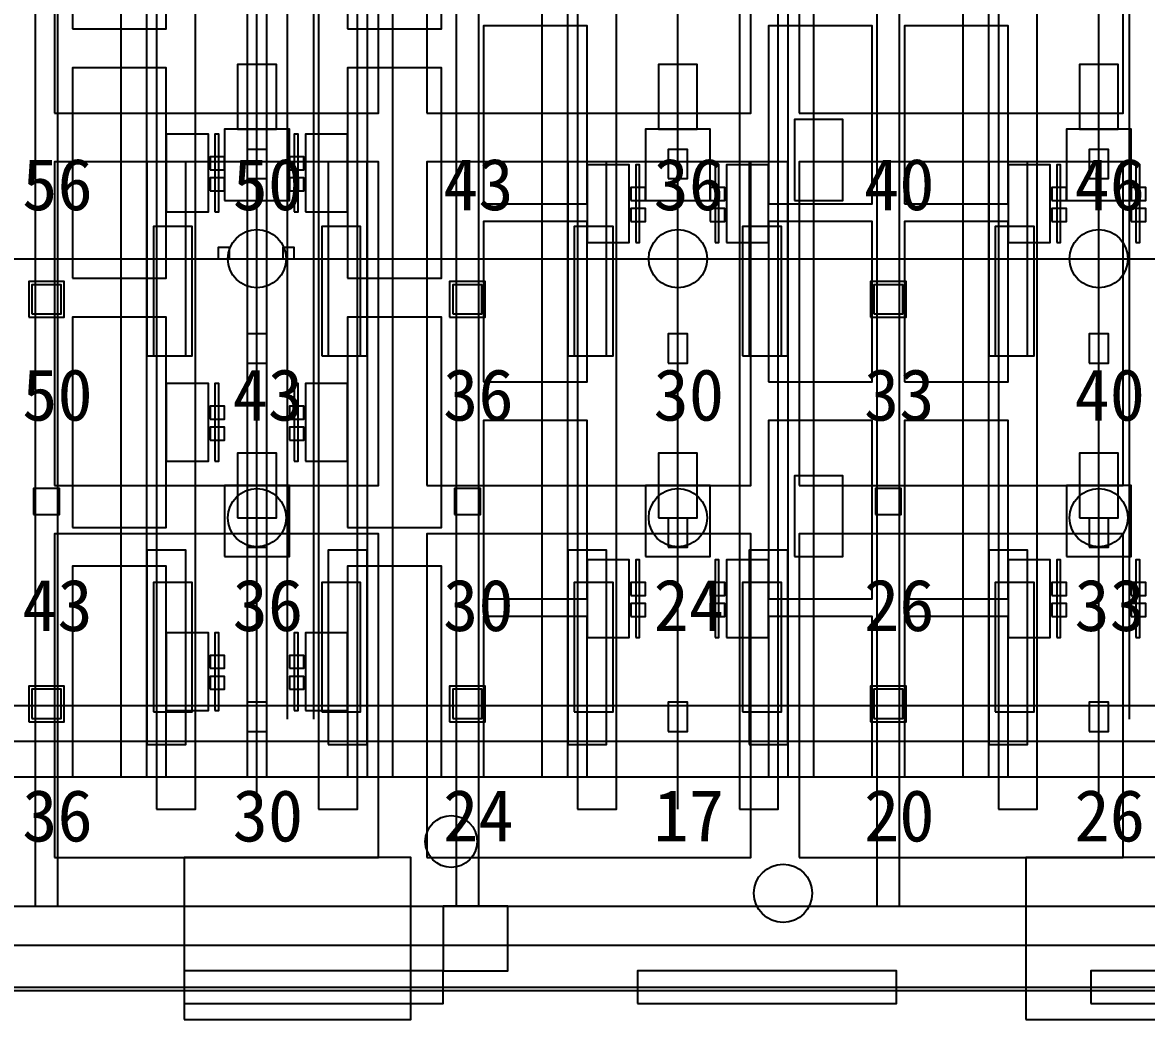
# Model space of a CAD drawing. Header units: metres. Extents: x -1640 to 1560, y -268 to 2338.
# Drawn here: x -176.99 to -142.28, y 1962.5 to 1993.3 of the extents above; entities that cross this region are included whole.
import ezdxf

# ---------------------------------------------------------------- set-up
doc = ezdxf.new("R2010")
doc.units = ezdxf.units.M
for name, color, linetype in [('1F_CHL', 4, 'Continuous'), ('1F_EHS_EXIT_DOOR_CONCEPT', 3, 'Continuous'), ('1F_EHS_GAS_DETECTOR', 6, 'Continuous'), ('1F_EHS_SAFETY_SHOWER_EYEWASH_CONCEPT', 3, 'Continuous'), ('1F_PUMP', 2, 'Continuous'), ('1F_SCR', 3, 'Continuous'), ('1F_STRUCT_COLUMN', 8, 'Continuous'), ('1F_ZONE', 3, 'Continuous'), ('2F_CSF_LATERAL_RACK_CONCEPT', 9, 'Continuous'), ('2F_EHS_EXIT_DOOR_CONCEPT', 3, 'Continuous'), ('2F_EHS_GAS_DETECTOR', 6, 'Continuous'), ('2F_RFG', 5, 'Continuous'), ('2F_STRUCT_COLUMN', 8, 'Continuous'), ('2F_VMB', 6, 'Continuous'), ('2F_ZONE', 3, 'Continuous'), ('3F_CLEANROOM_OVERHEAD_PIPE_DUCT_CONCEPT', 9, 'Continuous'), ('3F_CVD', 3, 'Continuous'), ('3F_EHS_EGRESS_DIST_M', 2, 'Continuous'), ('3F_EHS_EXIT_DOOR_CONCEPT', 3, 'Continuous'), ('3F_FOUP', 5, 'Continuous'), ('3F_OHT', 9, 'Continuous'), ('3F_OHTV', 1, 'Continuous'), ('3F_PHOTO', 1, 'Continuous'), ('3F_STRUCT_COLUMN', 8, 'Continuous'), ('3F_TBAR', 6, 'Continuous'), ('3F_ZONE', 3, 'Continuous'), ('4F_DCC', 3, 'Continuous'), ('4F_FFU', 1, 'Continuous'), ('4F_STRUCT_PLENUM_TRUSS_CONCEPT', 9, 'Continuous'), ('4F_ZONE', 3, 'Continuous'), ('5F_CHL', 4, 'Continuous'), ('5F_EHS_EXIT_DOOR_CONCEPT', 3, 'Continuous'), ('5F_EHS_GAS_DETECTOR', 6, 'Continuous'), ('5F_EHS_SAFETY_SHOWER_EYEWASH_CONCEPT', 3, 'Continuous'), ('5F_PUMP', 2, 'Continuous'), ('5F_SCR', 3, 'Continuous'), ('5F_STRUCT_COLUMN', 8, 'Continuous'), ('5F_ZONE', 3, 'Continuous'), ('6F_CSF_LATERAL_RACK_CONCEPT', 9, 'Continuous'), ('6F_EHS_EXIT_DOOR_CONCEPT', 3, 'Continuous'), ('6F_EHS_GAS_DETECTOR', 6, 'Continuous'), ('6F_RFG', 5, 'Continuous'), ('6F_STRUCT_COLUMN', 8, 'Continuous'), ('6F_VMB', 6, 'Continuous'), ('6F_ZONE', 3, 'Continuous'), ('7F_CLEANROOM_OVERHEAD_PIPE_DUCT_CONCEPT', 9, 'Continuous'), ('7F_CVD', 3, 'Continuous'), ('7F_EHS_EGRESS_DIST_M', 2, 'Continuous'), ('7F_EHS_EXIT_DOOR_CONCEPT', 3, 'Continuous'), ('7F_FOUP', 5, 'Continuous'), ('7F_OHT', 9, 'Continuous'), ('7F_OHTV', 1, 'Continuous'), ('7F_PHOTO', 1, 'Continuous'), ('7F_STRUCT_COLUMN', 8, 'Continuous'), ('7F_TBAR', 6, 'Continuous'), ('7F_ZONE', 3, 'Continuous'), ('8F_DCC', 3, 'Continuous'), ('8F_FFU', 1, 'Continuous'), ('8F_STRUCT_PLENUM_TRUSS_CONCEPT', 9, 'Continuous'), ('8F_ZONE', 3, 'Continuous'), ('EHS_GAS_SUPPLY', 3, 'Continuous'), ('EHS_PROCESS_EXHAUST', 1, 'Continuous'), ('EHS_TREATED_EXHAUST', 30, 'Continuous'), ('RF_RSC', 4, 'Continuous'), ('RF_STACK', 2, 'Continuous'), ('UTIL_CHW.R_CONCEPT', 2, 'Continuous'), ('UTIL_CHW.S_CONCEPT', 1, 'Continuous'), ('UTIL_EXH.ACID_CONCEPT', 4, 'Continuous'), ('UTIL_EXH.ALK_CONCEPT', 5, 'Continuous'), ('UTIL_GAS.SPEC_CONCEPT', 3, 'Continuous'), ('UTIL_PCW.R_CONCEPT', 1, 'Continuous'), ('UTIL_PCW.S_CONCEPT', 6, 'Continuous'), ('UTIL_WW.AA_CONCEPT', 3, 'Continuous'), ('UTIL_WW.F_CONCEPT', 2, 'Continuous'), ('UTIL_WW.ORG_CONCEPT', 4, 'Continuous')]:
    doc.layers.add(name, color=color, linetype=linetype)

msp = doc.modelspace()

# ---------------------------------------------------------------- linework, layer by layer
at = {"layer": '1F_CHL'}
for points in [[(-153.15, 1987.8), (-151.65, 1987.8), (-151.65, 1990.3), (-153.15, 1990.3)], [(-153.15, 1976.8), (-151.65, 1976.8), (-151.65, 1979.3), (-153.15, 1979.3)]]:
    msp.add_lwpolyline(points, close=True, dxfattribs=at)
at = {"layer": '1F_EHS_EXIT_DOOR_CONCEPT'}
msp.add_circle((-153.5, 1966.4), 0.9, dxfattribs=at)
at = {"layer": '1F_EHS_GAS_DETECTOR'}
for centre in [(-169.75, 1978), (-156.75, 1978), (-143.75, 1978)]:
    msp.add_circle(centre, 0.9, dxfattribs=at)
at = {"layer": '1F_EHS_SAFETY_SHOWER_EYEWASH_CONCEPT'}
msp.add_circle((-163.75, 1968), 0.8, dxfattribs=at)
at = {"layer": '1F_PUMP'}
for points in [[(-172.95, 1983), (-171.75, 1983), (-171.75, 1987), (-172.95, 1987)], [(-167.75, 1983), (-166.55, 1983), (-166.55, 1987), (-167.75, 1987)], [(-159.95, 1983), (-158.75, 1983), (-158.75, 1987), (-159.95, 1987)], [(-154.75, 1983), (-153.55, 1983), (-153.55, 1987), (-154.75, 1987)], [(-146.95, 1983), (-145.75, 1983), (-145.75, 1987), (-146.95, 1987)], [(-172.95, 1972), (-171.75, 1972), (-171.75, 1976), (-172.95, 1976)], [(-167.75, 1972), (-166.55, 1972), (-166.55, 1976), (-167.75, 1976)], [(-159.95, 1972), (-158.75, 1972), (-158.75, 1976), (-159.95, 1976)], [(-154.75, 1972), (-153.55, 1972), (-153.55, 1976), (-154.75, 1976)], [(-146.95, 1972), (-145.75, 1972), (-145.75, 1976), (-146.95, 1976)]]:
    msp.add_lwpolyline(points, close=True, dxfattribs=at)
at = {"layer": '1F_SCR'}
for points in [[(-170.75, 1987.8), (-168.75, 1987.8), (-168.75, 1990), (-170.75, 1990)], [(-157.75, 1987.8), (-155.75, 1987.8), (-155.75, 1990), (-157.75, 1990)], [(-144.75, 1987.8), (-142.75, 1987.8), (-142.75, 1990), (-144.75, 1990)], [(-170.75, 1976.8), (-168.75, 1976.8), (-168.75, 1979), (-170.75, 1979)], [(-157.75, 1976.8), (-155.75, 1976.8), (-155.75, 1979), (-157.75, 1979)], [(-144.75, 1976.8), (-142.75, 1976.8), (-142.75, 1979), (-144.75, 1979)]]:
    msp.add_lwpolyline(points, close=True, dxfattribs=at)
at = {"layer": '1F_STRUCT_COLUMN'}
for points in [[(-176.8, 1984.2), (-175.7, 1984.2), (-175.7, 1985.3), (-176.8, 1985.3)], [(-163.8, 1984.2), (-162.7, 1984.2), (-162.7, 1985.3), (-163.8, 1985.3)], [(-150.8, 1984.2), (-149.7, 1984.2), (-149.7, 1985.3), (-150.8, 1985.3)], [(-176.8, 1971.7), (-175.7, 1971.7), (-175.7, 1972.8), (-176.8, 1972.8)], [(-163.8, 1971.7), (-162.7, 1971.7), (-162.7, 1972.8), (-163.8, 1972.8)], [(-150.8, 1971.7), (-149.7, 1971.7), (-149.7, 1972.8), (-150.8, 1972.8)]]:
    msp.add_lwpolyline(points, close=True, dxfattribs=at)
at = {"layer": '1F_ZONE'}
msp.add_lwpolyline([(-223.5, 1966), (1, 1966), (1, 2117), (-223.5, 2117)], close=True, dxfattribs=at)
at = {"layer": '2F_CSF_LATERAL_RACK_CONCEPT'}
for points in [[(-173.95, 1970), (-173.15, 1970), (-173.15, 2113), (-173.95, 2113)], [(-166.35, 1970), (-165.55, 1970), (-165.55, 2113), (-166.35, 2113)], [(-160.95, 1970), (-160.15, 1970), (-160.15, 2113), (-160.95, 2113)], [(-153.35, 1970), (-152.55, 1970), (-152.55, 2113), (-153.35, 2113)], [(-147.95, 1970), (-147.15, 1970), (-147.15, 2113), (-147.95, 2113)]]:
    msp.add_lwpolyline(points, close=True, dxfattribs=at)
at = {"layer": '2F_EHS_EXIT_DOOR_CONCEPT'}
msp.add_circle((-153.5, 1966.4), 0.9, dxfattribs=at)
at = {"layer": '2F_EHS_GAS_DETECTOR'}
for centre in [(-169.75, 1986), (-156.75, 1986), (-143.75, 1986)]:
    msp.add_circle(centre, 0.9, dxfattribs=at)
at = {"layer": '2F_RFG'}
for points in [[(-173.15, 1983), (-171.95, 1983), (-171.95, 1989), (-173.15, 1989)], [(-167.55, 1983), (-166.35, 1983), (-166.35, 1989), (-167.55, 1989)], [(-160.15, 1983), (-158.95, 1983), (-158.95, 1989), (-160.15, 1989)], [(-154.55, 1983), (-153.35, 1983), (-153.35, 1989), (-154.55, 1989)], [(-147.15, 1983), (-145.95, 1983), (-145.95, 1989), (-147.15, 1989)], [(-173.15, 1971), (-171.95, 1971), (-171.95, 1977), (-173.15, 1977)], [(-167.55, 1971), (-166.35, 1971), (-166.35, 1977), (-167.55, 1977)], [(-160.15, 1971), (-158.95, 1971), (-158.95, 1977), (-160.15, 1977)], [(-154.55, 1971), (-153.35, 1971), (-153.35, 1977), (-154.55, 1977)], [(-147.15, 1971), (-145.95, 1971), (-145.95, 1977), (-147.15, 1977)]]:
    msp.add_lwpolyline(points, close=True, dxfattribs=at)
at = {"layer": '2F_STRUCT_COLUMN'}
for points in [[(-176.7, 1984.3), (-175.8, 1984.3), (-175.8, 1985.2), (-176.7, 1985.2)], [(-163.7, 1984.3), (-162.8, 1984.3), (-162.8, 1985.2), (-163.7, 1985.2)], [(-150.7, 1984.3), (-149.8, 1984.3), (-149.8, 1985.2), (-150.7, 1985.2)], [(-176.7, 1971.8), (-175.8, 1971.8), (-175.8, 1972.7), (-176.7, 1972.7)], [(-163.7, 1971.8), (-162.8, 1971.8), (-162.8, 1972.7), (-163.7, 1972.7)], [(-150.7, 1971.8), (-149.8, 1971.8), (-149.8, 1972.7), (-150.7, 1972.7)]]:
    msp.add_lwpolyline(points, close=True, dxfattribs=at)
at = {"layer": '2F_VMB'}
for points in [[(-170.35, 1990), (-169.15, 1990), (-169.15, 1992), (-170.35, 1992)], [(-157.35, 1990), (-156.15, 1990), (-156.15, 1992), (-157.35, 1992)], [(-144.35, 1990), (-143.15, 1990), (-143.15, 1992), (-144.35, 1992)], [(-170.35, 1978), (-169.15, 1978), (-169.15, 1980), (-170.35, 1980)], [(-157.35, 1978), (-156.15, 1978), (-156.15, 1980), (-157.35, 1980)], [(-144.35, 1978), (-143.15, 1978), (-143.15, 1980), (-144.35, 1980)]]:
    msp.add_lwpolyline(points, close=True, dxfattribs=at)
at = {"layer": '2F_ZONE'}
msp.add_lwpolyline([(-223.5, 1966), (1, 1966), (1, 2117), (-223.5, 2117)], close=True, dxfattribs=at)
at = {"layer": '3F_CLEANROOM_OVERHEAD_PIPE_DUCT_CONCEPT'}
for points in [[(-172.85, 1969), (-171.65, 1969), (-171.65, 2114), (-172.85, 2114)], [(-167.85, 1969), (-166.65, 1969), (-166.65, 2114), (-167.85, 2114)], [(-159.85, 1969), (-158.65, 1969), (-158.65, 2114), (-159.85, 2114)], [(-154.85, 1969), (-153.65, 1969), (-153.65, 2114), (-154.85, 2114)], [(-146.85, 1969), (-145.65, 1969), (-145.65, 2114), (-146.85, 2114)]]:
    msp.add_lwpolyline(points, close=True, dxfattribs=at)
at = {"layer": '3F_CVD'}
for points in [[(-175.45, 1993.1), (-172.55, 1993.1), (-172.55, 1999.6), (-175.45, 1999.6)], [(-166.95, 1993.1), (-164.05, 1993.1), (-164.05, 1999.6), (-166.95, 1999.6)], [(-175.45, 1985.4), (-172.55, 1985.4), (-172.55, 1991.9), (-175.45, 1991.9)], [(-166.95, 1985.4), (-164.05, 1985.4), (-164.05, 1991.9), (-166.95, 1991.9)], [(-172.55, 1987.45), (-171.25, 1987.45), (-171.25, 1989.85), (-172.55, 1989.85)], [(-168.25, 1987.45), (-166.95, 1987.45), (-166.95, 1989.85), (-168.25, 1989.85)], [(-175.45, 1977.7), (-172.55, 1977.7), (-172.55, 1984.2), (-175.45, 1984.2)], [(-166.95, 1977.7), (-164.05, 1977.7), (-164.05, 1984.2), (-166.95, 1984.2)], [(-172.55, 1979.75), (-171.25, 1979.75), (-171.25, 1982.15), (-172.55, 1982.15)], [(-168.25, 1979.75), (-166.95, 1979.75), (-166.95, 1982.15), (-168.25, 1982.15)], [(-175.45, 1970), (-172.55, 1970), (-172.55, 1976.5), (-175.45, 1976.5)], [(-166.95, 1970), (-164.05, 1970), (-164.05, 1976.5), (-166.95, 1976.5)], [(-172.55, 1972.05), (-171.25, 1972.05), (-171.25, 1974.45), (-172.55, 1974.45)], [(-168.25, 1972.05), (-166.95, 1972.05), (-166.95, 1974.45), (-168.25, 1974.45)]]:
    msp.add_lwpolyline(points, close=True, dxfattribs=at)
at = {"layer": '3F_EHS_EXIT_DOOR_CONCEPT'}
msp.add_circle((-153.5, 1966.4), 0.9, dxfattribs=at)
at = {"layer": '3F_FOUP'}
for points in [[(-171.2, 1988.75), (-170.75, 1988.75), (-170.75, 1989.15), (-171.2, 1989.15)], [(-168.75, 1988.75), (-168.3, 1988.75), (-168.3, 1989.15), (-168.75, 1989.15)], [(-171.2, 1988.1), (-170.75, 1988.1), (-170.75, 1988.5), (-171.2, 1988.5)], [(-168.75, 1988.1), (-168.3, 1988.1), (-168.3, 1988.5), (-168.75, 1988.5)], [(-158.2, 1987.8), (-157.75, 1987.8), (-157.75, 1988.2), (-158.2, 1988.2)], [(-155.75, 1987.8), (-155.3, 1987.8), (-155.3, 1988.2), (-155.75, 1988.2)], [(-145.2, 1987.8), (-144.75, 1987.8), (-144.75, 1988.2), (-145.2, 1988.2)], [(-142.75, 1987.8), (-142.3, 1987.8), (-142.3, 1988.2), (-142.75, 1988.2)], [(-158.2, 1987.15), (-157.75, 1987.15), (-157.75, 1987.55), (-158.2, 1987.55)], [(-155.75, 1987.15), (-155.3, 1987.15), (-155.3, 1987.55), (-155.75, 1987.55)], [(-145.2, 1987.15), (-144.75, 1987.15), (-144.75, 1987.55), (-145.2, 1987.55)], [(-142.75, 1987.15), (-142.3, 1987.15), (-142.3, 1987.55), (-142.75, 1987.55)], [(-171.2, 1981.05), (-170.75, 1981.05), (-170.75, 1981.45), (-171.2, 1981.45)], [(-168.75, 1981.05), (-168.3, 1981.05), (-168.3, 1981.45), (-168.75, 1981.45)], [(-171.2, 1980.4), (-170.75, 1980.4), (-170.75, 1980.8), (-171.2, 1980.8)], [(-168.75, 1980.4), (-168.3, 1980.4), (-168.3, 1980.8), (-168.75, 1980.8)], [(-158.2, 1975.6), (-157.75, 1975.6), (-157.75, 1976), (-158.2, 1976)], [(-155.75, 1975.6), (-155.3, 1975.6), (-155.3, 1976), (-155.75, 1976)], [(-145.2, 1975.6), (-144.75, 1975.6), (-144.75, 1976), (-145.2, 1976)], [(-142.75, 1975.6), (-142.3, 1975.6), (-142.3, 1976), (-142.75, 1976)], [(-158.2, 1974.95), (-157.75, 1974.95), (-157.75, 1975.35), (-158.2, 1975.35)], [(-155.75, 1974.95), (-155.3, 1974.95), (-155.3, 1975.35), (-155.75, 1975.35)], [(-145.2, 1974.95), (-144.75, 1974.95), (-144.75, 1975.35), (-145.2, 1975.35)], [(-142.75, 1974.95), (-142.3, 1974.95), (-142.3, 1975.35), (-142.75, 1975.35)], [(-171.2, 1973.35), (-170.75, 1973.35), (-170.75, 1973.75), (-171.2, 1973.75)], [(-168.75, 1973.35), (-168.3, 1973.35), (-168.3, 1973.75), (-168.75, 1973.75)], [(-171.2, 1972.7), (-170.75, 1972.7), (-170.75, 1973.1), (-171.2, 1973.1)], [(-168.75, 1972.7), (-168.3, 1972.7), (-168.3, 1973.1), (-168.75, 1973.1)]]:
    msp.add_lwpolyline(points, close=True, dxfattribs=at)
at = {"layer": '3F_OHT'}
for p, q in [((-169.75, 1969), (-169.75, 2037.5)), ((-156.75, 1969), (-156.75, 2037.5)), ((-143.75, 1969), (-143.75, 2037.5))]:
    msp.add_line(p, q, dxfattribs=at)
at = {"layer": '3F_OHTV'}
for points in [[(-170.05, 1988.48), (-169.45, 1988.48), (-169.45, 1989.38), (-170.05, 1989.38)], [(-157.05, 1988.48), (-156.45, 1988.48), (-156.45, 1989.38), (-157.05, 1989.38)], [(-144.05, 1988.48), (-143.45, 1988.48), (-143.45, 1989.38), (-144.05, 1989.38)], [(-170.05, 1982.78), (-169.45, 1982.78), (-169.45, 1983.68), (-170.05, 1983.68)], [(-157.05, 1982.78), (-156.45, 1982.78), (-156.45, 1983.68), (-157.05, 1983.68)], [(-144.05, 1982.78), (-143.45, 1982.78), (-143.45, 1983.68), (-144.05, 1983.68)], [(-170.05, 1977.09), (-169.45, 1977.09), (-169.45, 1977.99), (-170.05, 1977.99)], [(-157.05, 1977.09), (-156.45, 1977.09), (-156.45, 1977.99), (-157.05, 1977.99)], [(-144.05, 1977.09), (-143.45, 1977.09), (-143.45, 1977.99), (-144.05, 1977.99)], [(-170.05, 1971.4), (-169.45, 1971.4), (-169.45, 1972.3), (-170.05, 1972.3)], [(-157.05, 1971.4), (-156.45, 1971.4), (-156.45, 1972.3), (-157.05, 1972.3)], [(-144.05, 1971.4), (-143.45, 1971.4), (-143.45, 1972.3), (-144.05, 1972.3)]]:
    msp.add_lwpolyline(points, close=True, dxfattribs=at)
at = {"layer": '3F_PHOTO'}
for points in [[(-162.75, 1987.7), (-159.55, 1987.7), (-159.55, 1993.2), (-162.75, 1993.2)], [(-153.95, 1987.7), (-150.75, 1987.7), (-150.75, 1993.2), (-153.95, 1993.2)], [(-149.75, 1987.7), (-146.55, 1987.7), (-146.55, 1993.2), (-149.75, 1993.2)], [(-159.55, 1986.5), (-158.25, 1986.5), (-158.25, 1988.9), (-159.55, 1988.9)], [(-155.25, 1986.5), (-153.95, 1986.5), (-153.95, 1988.9), (-155.25, 1988.9)], [(-146.55, 1986.5), (-145.25, 1986.5), (-145.25, 1988.9), (-146.55, 1988.9)], [(-162.75, 1982.2), (-159.55, 1982.2), (-159.55, 1987.15), (-162.75, 1987.15)], [(-153.95, 1982.2), (-150.75, 1982.2), (-150.75, 1987.15), (-153.95, 1987.15)], [(-149.75, 1982.2), (-146.55, 1982.2), (-146.55, 1987.15), (-149.75, 1987.15)], [(-162.75, 1975.5), (-159.55, 1975.5), (-159.55, 1981), (-162.75, 1981)], [(-153.95, 1975.5), (-150.75, 1975.5), (-150.75, 1981), (-153.95, 1981)], [(-149.75, 1975.5), (-146.55, 1975.5), (-146.55, 1981), (-149.75, 1981)], [(-159.55, 1974.3), (-158.25, 1974.3), (-158.25, 1976.7), (-159.55, 1976.7)], [(-155.25, 1974.3), (-153.95, 1974.3), (-153.95, 1976.7), (-155.25, 1976.7)], [(-146.55, 1974.3), (-145.25, 1974.3), (-145.25, 1976.7), (-146.55, 1976.7)], [(-162.75, 1970), (-159.55, 1970), (-159.55, 1974.95), (-162.75, 1974.95)], [(-153.95, 1970), (-150.75, 1970), (-150.75, 1974.95), (-153.95, 1974.95)], [(-149.75, 1970), (-146.55, 1970), (-146.55, 1974.95), (-149.75, 1974.95)]]:
    msp.add_lwpolyline(points, close=True, dxfattribs=at)
at = {"layer": '3F_STRUCT_COLUMN'}
for points in [[(-176.65, 1978.1), (-175.85, 1978.1), (-175.85, 1978.9), (-176.65, 1978.9)], [(-163.65, 1978.1), (-162.85, 1978.1), (-162.85, 1978.9), (-163.65, 1978.9)], [(-150.65, 1978.1), (-149.85, 1978.1), (-149.85, 1978.9), (-150.65, 1978.9)]]:
    msp.add_lwpolyline(points, close=True, dxfattribs=at)
at = {"layer": '3F_TBAR'}
for points in [[(-171.05, 1987.45), (-170.93, 1987.45), (-170.93, 1989.85), (-171.05, 1989.85)], [(-168.6, 1987.45), (-168.48, 1987.45), (-168.48, 1989.85), (-168.6, 1989.85)], [(-158.05, 1986.5), (-157.93, 1986.5), (-157.93, 1988.9), (-158.05, 1988.9)], [(-155.6, 1986.5), (-155.48, 1986.5), (-155.48, 1988.9), (-155.6, 1988.9)], [(-145.05, 1986.5), (-144.93, 1986.5), (-144.93, 1988.9), (-145.05, 1988.9)], [(-142.6, 1986.5), (-142.48, 1986.5), (-142.48, 1988.9), (-142.6, 1988.9)], [(-171.05, 1979.75), (-170.93, 1979.75), (-170.93, 1982.15), (-171.05, 1982.15)], [(-168.6, 1979.75), (-168.48, 1979.75), (-168.48, 1982.15), (-168.6, 1982.15)], [(-158.05, 1974.3), (-157.93, 1974.3), (-157.93, 1976.7), (-158.05, 1976.7)], [(-155.6, 1974.3), (-155.48, 1974.3), (-155.48, 1976.7), (-155.6, 1976.7)], [(-145.05, 1974.3), (-144.93, 1974.3), (-144.93, 1976.7), (-145.05, 1976.7)], [(-142.6, 1974.3), (-142.48, 1974.3), (-142.48, 1976.7), (-142.6, 1976.7)], [(-171.05, 1972.05), (-170.93, 1972.05), (-170.93, 1974.45), (-171.05, 1974.45)], [(-168.6, 1972.05), (-168.48, 1972.05), (-168.48, 1974.45), (-168.6, 1974.45)]]:
    msp.add_lwpolyline(points, close=True, dxfattribs=at)
at = {"layer": '3F_ZONE'}
msp.add_lwpolyline([(-223.5, 1966), (1, 1966), (1, 2117), (-223.5, 2117)], close=True, dxfattribs=at)
at = {"layer": '4F_DCC'}
for points in [[(-172, 1963), (-164, 1963), (-164, 1964), (-172, 1964)], [(-158, 1963), (-150, 1963), (-150, 1964), (-158, 1964)], [(-144, 1963), (-136, 1963), (-136, 1964), (-144, 1964)]]:
    msp.add_lwpolyline(points, close=True, dxfattribs=at)
at = {"layer": '4F_FFU'}
for points in [[(-176, 1990.5), (-166, 1990.5), (-166, 2000.5), (-176, 2000.5)], [(-164.5, 1990.5), (-154.5, 1990.5), (-154.5, 2000.5), (-164.5, 2000.5)], [(-153, 1990.5), (-143, 1990.5), (-143, 2000.5), (-153, 2000.5)], [(-176, 1979), (-166, 1979), (-166, 1989), (-176, 1989)], [(-164.5, 1979), (-154.5, 1979), (-154.5, 1989), (-164.5, 1989)], [(-153, 1979), (-143, 1979), (-143, 1989), (-153, 1989)], [(-176, 1967.5), (-166, 1967.5), (-166, 1977.5), (-176, 1977.5)], [(-164.5, 1967.5), (-154.5, 1967.5), (-154.5, 1977.5), (-164.5, 1977.5)], [(-153, 1967.5), (-143, 1967.5), (-143, 1977.5), (-153, 1977.5)]]:
    msp.add_lwpolyline(points, close=True, dxfattribs=at)
at = {"layer": '4F_STRUCT_PLENUM_TRUSS_CONCEPT'}
for points in [[(-176.6, 1966), (-175.9, 1966), (-175.9, 2117), (-176.6, 2117)], [(-163.6, 1966), (-162.9, 1966), (-162.9, 2117), (-163.6, 2117)], [(-150.6, 1966), (-149.9, 1966), (-149.9, 2117), (-150.6, 2117)]]:
    msp.add_lwpolyline(points, close=True, dxfattribs=at)
at = {"layer": '4F_ZONE'}
msp.add_lwpolyline([(-223.5, 1966), (1, 1966), (1, 2117), (-223.5, 2117)], close=True, dxfattribs=at)
at = {"layer": '5F_CHL'}
for points in [[(-153.15, 1987.8), (-151.65, 1987.8), (-151.65, 1990.3), (-153.15, 1990.3)], [(-153.15, 1976.8), (-151.65, 1976.8), (-151.65, 1979.3), (-153.15, 1979.3)]]:
    msp.add_lwpolyline(points, close=True, dxfattribs=at)
at = {"layer": '5F_EHS_EXIT_DOOR_CONCEPT'}
msp.add_circle((-153.5, 1966.4), 0.9, dxfattribs=at)
at = {"layer": '5F_EHS_GAS_DETECTOR'}
for centre in [(-169.75, 1978), (-156.75, 1978), (-143.75, 1978)]:
    msp.add_circle(centre, 0.9, dxfattribs=at)
at = {"layer": '5F_EHS_SAFETY_SHOWER_EYEWASH_CONCEPT'}
msp.add_circle((-163.75, 1968), 0.8, dxfattribs=at)
at = {"layer": '5F_PUMP'}
for points in [[(-172.95, 1983), (-171.75, 1983), (-171.75, 1987), (-172.95, 1987)], [(-167.75, 1983), (-166.55, 1983), (-166.55, 1987), (-167.75, 1987)], [(-159.95, 1983), (-158.75, 1983), (-158.75, 1987), (-159.95, 1987)], [(-154.75, 1983), (-153.55, 1983), (-153.55, 1987), (-154.75, 1987)], [(-146.95, 1983), (-145.75, 1983), (-145.75, 1987), (-146.95, 1987)], [(-172.95, 1972), (-171.75, 1972), (-171.75, 1976), (-172.95, 1976)], [(-167.75, 1972), (-166.55, 1972), (-166.55, 1976), (-167.75, 1976)], [(-159.95, 1972), (-158.75, 1972), (-158.75, 1976), (-159.95, 1976)], [(-154.75, 1972), (-153.55, 1972), (-153.55, 1976), (-154.75, 1976)], [(-146.95, 1972), (-145.75, 1972), (-145.75, 1976), (-146.95, 1976)]]:
    msp.add_lwpolyline(points, close=True, dxfattribs=at)
at = {"layer": '5F_SCR'}
for points in [[(-170.75, 1987.8), (-168.75, 1987.8), (-168.75, 1990), (-170.75, 1990)], [(-157.75, 1987.8), (-155.75, 1987.8), (-155.75, 1990), (-157.75, 1990)], [(-144.75, 1987.8), (-142.75, 1987.8), (-142.75, 1990), (-144.75, 1990)], [(-170.75, 1976.8), (-168.75, 1976.8), (-168.75, 1979), (-170.75, 1979)], [(-157.75, 1976.8), (-155.75, 1976.8), (-155.75, 1979), (-157.75, 1979)], [(-144.75, 1976.8), (-142.75, 1976.8), (-142.75, 1979), (-144.75, 1979)]]:
    msp.add_lwpolyline(points, close=True, dxfattribs=at)
at = {"layer": '5F_STRUCT_COLUMN'}
for points in [[(-176.8, 1984.2), (-175.7, 1984.2), (-175.7, 1985.3), (-176.8, 1985.3)], [(-163.8, 1984.2), (-162.7, 1984.2), (-162.7, 1985.3), (-163.8, 1985.3)], [(-150.8, 1984.2), (-149.7, 1984.2), (-149.7, 1985.3), (-150.8, 1985.3)], [(-176.8, 1971.7), (-175.7, 1971.7), (-175.7, 1972.8), (-176.8, 1972.8)], [(-163.8, 1971.7), (-162.7, 1971.7), (-162.7, 1972.8), (-163.8, 1972.8)], [(-150.8, 1971.7), (-149.7, 1971.7), (-149.7, 1972.8), (-150.8, 1972.8)]]:
    msp.add_lwpolyline(points, close=True, dxfattribs=at)
at = {"layer": '5F_ZONE'}
msp.add_lwpolyline([(-223.5, 1966), (1, 1966), (1, 2117), (-223.5, 2117)], close=True, dxfattribs=at)
at = {"layer": '6F_CSF_LATERAL_RACK_CONCEPT'}
for points in [[(-173.95, 1970), (-173.15, 1970), (-173.15, 2113), (-173.95, 2113)], [(-166.35, 1970), (-165.55, 1970), (-165.55, 2113), (-166.35, 2113)], [(-160.95, 1970), (-160.15, 1970), (-160.15, 2113), (-160.95, 2113)], [(-153.35, 1970), (-152.55, 1970), (-152.55, 2113), (-153.35, 2113)], [(-147.95, 1970), (-147.15, 1970), (-147.15, 2113), (-147.95, 2113)]]:
    msp.add_lwpolyline(points, close=True, dxfattribs=at)
at = {"layer": '6F_EHS_EXIT_DOOR_CONCEPT'}
msp.add_circle((-153.5, 1966.4), 0.9, dxfattribs=at)
at = {"layer": '6F_EHS_GAS_DETECTOR'}
for centre in [(-169.75, 1986), (-156.75, 1986), (-143.75, 1986)]:
    msp.add_circle(centre, 0.9, dxfattribs=at)
at = {"layer": '6F_RFG'}
for points in [[(-173.15, 1983), (-171.95, 1983), (-171.95, 1989), (-173.15, 1989)], [(-167.55, 1983), (-166.35, 1983), (-166.35, 1989), (-167.55, 1989)], [(-160.15, 1983), (-158.95, 1983), (-158.95, 1989), (-160.15, 1989)], [(-154.55, 1983), (-153.35, 1983), (-153.35, 1989), (-154.55, 1989)], [(-147.15, 1983), (-145.95, 1983), (-145.95, 1989), (-147.15, 1989)], [(-173.15, 1971), (-171.95, 1971), (-171.95, 1977), (-173.15, 1977)], [(-167.55, 1971), (-166.35, 1971), (-166.35, 1977), (-167.55, 1977)], [(-160.15, 1971), (-158.95, 1971), (-158.95, 1977), (-160.15, 1977)], [(-154.55, 1971), (-153.35, 1971), (-153.35, 1977), (-154.55, 1977)], [(-147.15, 1971), (-145.95, 1971), (-145.95, 1977), (-147.15, 1977)]]:
    msp.add_lwpolyline(points, close=True, dxfattribs=at)
at = {"layer": '6F_STRUCT_COLUMN'}
for points in [[(-176.7, 1984.3), (-175.8, 1984.3), (-175.8, 1985.2), (-176.7, 1985.2)], [(-163.7, 1984.3), (-162.8, 1984.3), (-162.8, 1985.2), (-163.7, 1985.2)], [(-150.7, 1984.3), (-149.8, 1984.3), (-149.8, 1985.2), (-150.7, 1985.2)], [(-176.7, 1971.8), (-175.8, 1971.8), (-175.8, 1972.7), (-176.7, 1972.7)], [(-163.7, 1971.8), (-162.8, 1971.8), (-162.8, 1972.7), (-163.7, 1972.7)], [(-150.7, 1971.8), (-149.8, 1971.8), (-149.8, 1972.7), (-150.7, 1972.7)]]:
    msp.add_lwpolyline(points, close=True, dxfattribs=at)
at = {"layer": '6F_VMB'}
for points in [[(-170.35, 1990), (-169.15, 1990), (-169.15, 1992), (-170.35, 1992)], [(-157.35, 1990), (-156.15, 1990), (-156.15, 1992), (-157.35, 1992)], [(-144.35, 1990), (-143.15, 1990), (-143.15, 1992), (-144.35, 1992)], [(-170.35, 1978), (-169.15, 1978), (-169.15, 1980), (-170.35, 1980)], [(-157.35, 1978), (-156.15, 1978), (-156.15, 1980), (-157.35, 1980)], [(-144.35, 1978), (-143.15, 1978), (-143.15, 1980), (-144.35, 1980)]]:
    msp.add_lwpolyline(points, close=True, dxfattribs=at)
at = {"layer": '6F_ZONE'}
msp.add_lwpolyline([(-223.5, 1966), (1, 1966), (1, 2117), (-223.5, 2117)], close=True, dxfattribs=at)
at = {"layer": '7F_CLEANROOM_OVERHEAD_PIPE_DUCT_CONCEPT'}
for points in [[(-172.85, 1969), (-171.65, 1969), (-171.65, 2114), (-172.85, 2114)], [(-167.85, 1969), (-166.65, 1969), (-166.65, 2114), (-167.85, 2114)], [(-159.85, 1969), (-158.65, 1969), (-158.65, 2114), (-159.85, 2114)], [(-154.85, 1969), (-153.65, 1969), (-153.65, 2114), (-154.85, 2114)], [(-146.85, 1969), (-145.65, 1969), (-145.65, 2114), (-146.85, 2114)]]:
    msp.add_lwpolyline(points, close=True, dxfattribs=at)
at = {"layer": '7F_CVD'}
for points in [[(-175.45, 1993.1), (-172.55, 1993.1), (-172.55, 1999.6), (-175.45, 1999.6)], [(-166.95, 1993.1), (-164.05, 1993.1), (-164.05, 1999.6), (-166.95, 1999.6)], [(-175.45, 1985.4), (-172.55, 1985.4), (-172.55, 1991.9), (-175.45, 1991.9)], [(-166.95, 1985.4), (-164.05, 1985.4), (-164.05, 1991.9), (-166.95, 1991.9)], [(-172.55, 1987.45), (-171.25, 1987.45), (-171.25, 1989.85), (-172.55, 1989.85)], [(-168.25, 1987.45), (-166.95, 1987.45), (-166.95, 1989.85), (-168.25, 1989.85)], [(-175.45, 1977.7), (-172.55, 1977.7), (-172.55, 1984.2), (-175.45, 1984.2)], [(-166.95, 1977.7), (-164.05, 1977.7), (-164.05, 1984.2), (-166.95, 1984.2)], [(-172.55, 1979.75), (-171.25, 1979.75), (-171.25, 1982.15), (-172.55, 1982.15)], [(-168.25, 1979.75), (-166.95, 1979.75), (-166.95, 1982.15), (-168.25, 1982.15)], [(-175.45, 1970), (-172.55, 1970), (-172.55, 1976.5), (-175.45, 1976.5)], [(-166.95, 1970), (-164.05, 1970), (-164.05, 1976.5), (-166.95, 1976.5)], [(-172.55, 1972.05), (-171.25, 1972.05), (-171.25, 1974.45), (-172.55, 1974.45)], [(-168.25, 1972.05), (-166.95, 1972.05), (-166.95, 1974.45), (-168.25, 1974.45)]]:
    msp.add_lwpolyline(points, close=True, dxfattribs=at)
at = {"layer": '7F_EHS_EXIT_DOOR_CONCEPT'}
msp.add_circle((-153.5, 1966.4), 0.9, dxfattribs=at)
at = {"layer": '7F_FOUP'}
for points in [[(-171.2, 1988.75), (-170.75, 1988.75), (-170.75, 1989.15), (-171.2, 1989.15)], [(-168.75, 1988.75), (-168.3, 1988.75), (-168.3, 1989.15), (-168.75, 1989.15)], [(-171.2, 1988.1), (-170.75, 1988.1), (-170.75, 1988.5), (-171.2, 1988.5)], [(-168.75, 1988.1), (-168.3, 1988.1), (-168.3, 1988.5), (-168.75, 1988.5)], [(-158.2, 1987.8), (-157.75, 1987.8), (-157.75, 1988.2), (-158.2, 1988.2)], [(-155.75, 1987.8), (-155.3, 1987.8), (-155.3, 1988.2), (-155.75, 1988.2)], [(-145.2, 1987.8), (-144.75, 1987.8), (-144.75, 1988.2), (-145.2, 1988.2)], [(-142.75, 1987.8), (-142.3, 1987.8), (-142.3, 1988.2), (-142.75, 1988.2)], [(-158.2, 1987.15), (-157.75, 1987.15), (-157.75, 1987.55), (-158.2, 1987.55)], [(-155.75, 1987.15), (-155.3, 1987.15), (-155.3, 1987.55), (-155.75, 1987.55)], [(-145.2, 1987.15), (-144.75, 1987.15), (-144.75, 1987.55), (-145.2, 1987.55)], [(-142.75, 1987.15), (-142.3, 1987.15), (-142.3, 1987.55), (-142.75, 1987.55)], [(-171.2, 1981.05), (-170.75, 1981.05), (-170.75, 1981.45), (-171.2, 1981.45)], [(-168.75, 1981.05), (-168.3, 1981.05), (-168.3, 1981.45), (-168.75, 1981.45)], [(-171.2, 1980.4), (-170.75, 1980.4), (-170.75, 1980.8), (-171.2, 1980.8)], [(-168.75, 1980.4), (-168.3, 1980.4), (-168.3, 1980.8), (-168.75, 1980.8)], [(-158.2, 1975.6), (-157.75, 1975.6), (-157.75, 1976), (-158.2, 1976)], [(-155.75, 1975.6), (-155.3, 1975.6), (-155.3, 1976), (-155.75, 1976)], [(-145.2, 1975.6), (-144.75, 1975.6), (-144.75, 1976), (-145.2, 1976)], [(-142.75, 1975.6), (-142.3, 1975.6), (-142.3, 1976), (-142.75, 1976)], [(-158.2, 1974.95), (-157.75, 1974.95), (-157.75, 1975.35), (-158.2, 1975.35)], [(-155.75, 1974.95), (-155.3, 1974.95), (-155.3, 1975.35), (-155.75, 1975.35)], [(-145.2, 1974.95), (-144.75, 1974.95), (-144.75, 1975.35), (-145.2, 1975.35)], [(-142.75, 1974.95), (-142.3, 1974.95), (-142.3, 1975.35), (-142.75, 1975.35)], [(-171.2, 1973.35), (-170.75, 1973.35), (-170.75, 1973.75), (-171.2, 1973.75)], [(-168.75, 1973.35), (-168.3, 1973.35), (-168.3, 1973.75), (-168.75, 1973.75)], [(-171.2, 1972.7), (-170.75, 1972.7), (-170.75, 1973.1), (-171.2, 1973.1)], [(-168.75, 1972.7), (-168.3, 1972.7), (-168.3, 1973.1), (-168.75, 1973.1)]]:
    msp.add_lwpolyline(points, close=True, dxfattribs=at)
at = {"layer": '7F_OHT'}
for p, q in [((-169.75, 1969), (-169.75, 2037.5)), ((-156.75, 1969), (-156.75, 2037.5)), ((-143.75, 1969), (-143.75, 2037.5))]:
    msp.add_line(p, q, dxfattribs=at)
at = {"layer": '7F_OHTV'}
for points in [[(-170.05, 1988.48), (-169.45, 1988.48), (-169.45, 1989.38), (-170.05, 1989.38)], [(-157.05, 1988.48), (-156.45, 1988.48), (-156.45, 1989.38), (-157.05, 1989.38)], [(-144.05, 1988.48), (-143.45, 1988.48), (-143.45, 1989.38), (-144.05, 1989.38)], [(-170.05, 1982.78), (-169.45, 1982.78), (-169.45, 1983.68), (-170.05, 1983.68)], [(-157.05, 1982.78), (-156.45, 1982.78), (-156.45, 1983.68), (-157.05, 1983.68)], [(-144.05, 1982.78), (-143.45, 1982.78), (-143.45, 1983.68), (-144.05, 1983.68)], [(-170.05, 1977.09), (-169.45, 1977.09), (-169.45, 1977.99), (-170.05, 1977.99)], [(-157.05, 1977.09), (-156.45, 1977.09), (-156.45, 1977.99), (-157.05, 1977.99)], [(-144.05, 1977.09), (-143.45, 1977.09), (-143.45, 1977.99), (-144.05, 1977.99)], [(-170.05, 1971.4), (-169.45, 1971.4), (-169.45, 1972.3), (-170.05, 1972.3)], [(-157.05, 1971.4), (-156.45, 1971.4), (-156.45, 1972.3), (-157.05, 1972.3)], [(-144.05, 1971.4), (-143.45, 1971.4), (-143.45, 1972.3), (-144.05, 1972.3)]]:
    msp.add_lwpolyline(points, close=True, dxfattribs=at)
at = {"layer": '7F_PHOTO'}
for points in [[(-162.75, 1987.7), (-159.55, 1987.7), (-159.55, 1993.2), (-162.75, 1993.2)], [(-153.95, 1987.7), (-150.75, 1987.7), (-150.75, 1993.2), (-153.95, 1993.2)], [(-149.75, 1987.7), (-146.55, 1987.7), (-146.55, 1993.2), (-149.75, 1993.2)], [(-159.55, 1986.5), (-158.25, 1986.5), (-158.25, 1988.9), (-159.55, 1988.9)], [(-155.25, 1986.5), (-153.95, 1986.5), (-153.95, 1988.9), (-155.25, 1988.9)], [(-146.55, 1986.5), (-145.25, 1986.5), (-145.25, 1988.9), (-146.55, 1988.9)], [(-162.75, 1982.2), (-159.55, 1982.2), (-159.55, 1987.15), (-162.75, 1987.15)], [(-153.95, 1982.2), (-150.75, 1982.2), (-150.75, 1987.15), (-153.95, 1987.15)], [(-149.75, 1982.2), (-146.55, 1982.2), (-146.55, 1987.15), (-149.75, 1987.15)], [(-162.75, 1975.5), (-159.55, 1975.5), (-159.55, 1981), (-162.75, 1981)], [(-153.95, 1975.5), (-150.75, 1975.5), (-150.75, 1981), (-153.95, 1981)], [(-149.75, 1975.5), (-146.55, 1975.5), (-146.55, 1981), (-149.75, 1981)], [(-159.55, 1974.3), (-158.25, 1974.3), (-158.25, 1976.7), (-159.55, 1976.7)], [(-155.25, 1974.3), (-153.95, 1974.3), (-153.95, 1976.7), (-155.25, 1976.7)], [(-146.55, 1974.3), (-145.25, 1974.3), (-145.25, 1976.7), (-146.55, 1976.7)], [(-162.75, 1970), (-159.55, 1970), (-159.55, 1974.95), (-162.75, 1974.95)], [(-153.95, 1970), (-150.75, 1970), (-150.75, 1974.95), (-153.95, 1974.95)], [(-149.75, 1970), (-146.55, 1970), (-146.55, 1974.95), (-149.75, 1974.95)]]:
    msp.add_lwpolyline(points, close=True, dxfattribs=at)
at = {"layer": '7F_STRUCT_COLUMN'}
for points in [[(-176.65, 1978.1), (-175.85, 1978.1), (-175.85, 1978.9), (-176.65, 1978.9)], [(-163.65, 1978.1), (-162.85, 1978.1), (-162.85, 1978.9), (-163.65, 1978.9)], [(-150.65, 1978.1), (-149.85, 1978.1), (-149.85, 1978.9), (-150.65, 1978.9)]]:
    msp.add_lwpolyline(points, close=True, dxfattribs=at)
at = {"layer": '7F_TBAR'}
for points in [[(-171.05, 1987.45), (-170.93, 1987.45), (-170.93, 1989.85), (-171.05, 1989.85)], [(-168.6, 1987.45), (-168.48, 1987.45), (-168.48, 1989.85), (-168.6, 1989.85)], [(-158.05, 1986.5), (-157.93, 1986.5), (-157.93, 1988.9), (-158.05, 1988.9)], [(-155.6, 1986.5), (-155.48, 1986.5), (-155.48, 1988.9), (-155.6, 1988.9)], [(-145.05, 1986.5), (-144.93, 1986.5), (-144.93, 1988.9), (-145.05, 1988.9)], [(-142.6, 1986.5), (-142.48, 1986.5), (-142.48, 1988.9), (-142.6, 1988.9)], [(-171.05, 1979.75), (-170.93, 1979.75), (-170.93, 1982.15), (-171.05, 1982.15)], [(-168.6, 1979.75), (-168.48, 1979.75), (-168.48, 1982.15), (-168.6, 1982.15)], [(-158.05, 1974.3), (-157.93, 1974.3), (-157.93, 1976.7), (-158.05, 1976.7)], [(-155.6, 1974.3), (-155.48, 1974.3), (-155.48, 1976.7), (-155.6, 1976.7)], [(-145.05, 1974.3), (-144.93, 1974.3), (-144.93, 1976.7), (-145.05, 1976.7)], [(-142.6, 1974.3), (-142.48, 1974.3), (-142.48, 1976.7), (-142.6, 1976.7)], [(-171.05, 1972.05), (-170.93, 1972.05), (-170.93, 1974.45), (-171.05, 1974.45)], [(-168.6, 1972.05), (-168.48, 1972.05), (-168.48, 1974.45), (-168.6, 1974.45)]]:
    msp.add_lwpolyline(points, close=True, dxfattribs=at)
at = {"layer": '7F_ZONE'}
msp.add_lwpolyline([(-223.5, 1966), (1, 1966), (1, 2117), (-223.5, 2117)], close=True, dxfattribs=at)
at = {"layer": '8F_DCC'}
for points in [[(-172, 1963), (-164, 1963), (-164, 1964), (-172, 1964)], [(-158, 1963), (-150, 1963), (-150, 1964), (-158, 1964)], [(-144, 1963), (-136, 1963), (-136, 1964), (-144, 1964)]]:
    msp.add_lwpolyline(points, close=True, dxfattribs=at)
at = {"layer": '8F_FFU'}
for points in [[(-176, 1990.5), (-166, 1990.5), (-166, 2000.5), (-176, 2000.5)], [(-164.5, 1990.5), (-154.5, 1990.5), (-154.5, 2000.5), (-164.5, 2000.5)], [(-153, 1990.5), (-143, 1990.5), (-143, 2000.5), (-153, 2000.5)], [(-176, 1979), (-166, 1979), (-166, 1989), (-176, 1989)], [(-164.5, 1979), (-154.5, 1979), (-154.5, 1989), (-164.5, 1989)], [(-153, 1979), (-143, 1979), (-143, 1989), (-153, 1989)], [(-176, 1967.5), (-166, 1967.5), (-166, 1977.5), (-176, 1977.5)], [(-164.5, 1967.5), (-154.5, 1967.5), (-154.5, 1977.5), (-164.5, 1977.5)], [(-153, 1967.5), (-143, 1967.5), (-143, 1977.5), (-153, 1977.5)]]:
    msp.add_lwpolyline(points, close=True, dxfattribs=at)
at = {"layer": '8F_STRUCT_PLENUM_TRUSS_CONCEPT'}
for points in [[(-176.6, 1966), (-175.9, 1966), (-175.9, 2117), (-176.6, 2117)], [(-163.6, 1966), (-162.9, 1966), (-162.9, 2117), (-163.6, 2117)], [(-150.6, 1966), (-149.9, 1966), (-149.9, 2117), (-150.6, 2117)]]:
    msp.add_lwpolyline(points, close=True, dxfattribs=at)
at = {"layer": '8F_ZONE'}
msp.add_lwpolyline([(-223.5, 1966), (1, 1966), (1, 2117), (-223.5, 2117)], close=True, dxfattribs=at)
at = {"layer": 'EHS_GAS_SUPPLY'}
msp.add_lwpolyline([(-168.95, 1986), (-168.6, 1986), (-168.6, 1986.35), (-168.95, 1986.35)], close=True, dxfattribs=at)
msp.add_lwpolyline([(-168.95, 1986), (-168.6, 1986), (-168.6, 1986.35), (-168.95, 1986.35)], close=True, dxfattribs=at)
at = {"layer": 'EHS_PROCESS_EXHAUST'}
msp.add_lwpolyline([(-170.95, 1986), (-170.6, 1986), (-170.6, 1986.35), (-170.95, 1986.35)], close=True, dxfattribs=at)
msp.add_lwpolyline([(-170.95, 1986), (-170.6, 1986), (-170.6, 1986.35), (-170.95, 1986.35)], close=True, dxfattribs=at)
at = {"layer": 'EHS_TREATED_EXHAUST'}
msp.add_lwpolyline([(-170.05, 1970), (-169.45, 1970), (-169.45, 2125), (-170.05, 2125)], close=True, dxfattribs=at)
msp.add_lwpolyline([(-170.05, 1970), (-169.45, 1970), (-169.45, 2125), (-170.05, 2125)], close=True, dxfattribs=at)
at = {"layer": 'RF_RSC'}
for points in [[(-172, 1962.5), (-165, 1962.5), (-165, 1967.5), (-172, 1967.5)], [(-146, 1962.5), (-139, 1962.5), (-139, 1967.5), (-146, 1967.5)]]:
    msp.add_lwpolyline(points, close=True, dxfattribs=at)
at = {"layer": 'RF_STACK'}
msp.add_lwpolyline([(-164, 1964), (-162, 1964), (-162, 1966), (-164, 1966)], close=True, dxfattribs=at)
at = {"layer": 'UTIL_CHW.R_CONCEPT'}
msp.add_line((-467.2, 1964.8), (-1.2, 1964.8), dxfattribs=at)
msp.add_line((-467.2, 1964.8), (-1.2, 1964.8), dxfattribs=at)
at = {"layer": 'UTIL_CHW.S_CONCEPT'}
msp.add_line((-468.5, 1963.5), (-2.5, 1963.5), dxfattribs=at)
msp.add_line((-468.5, 1963.5), (-2.5, 1963.5), dxfattribs=at)
at = {"layer": 'UTIL_EXH.ACID_CONCEPT'}
msp.add_line((-470.4, 1964.8), (-0.6, 1964.8), dxfattribs=at)
msp.add_line((-470.4, 1964.8), (-0.6, 1964.8), dxfattribs=at)
at = {"layer": 'UTIL_EXH.ALK_CONCEPT'}
msp.add_line((-470.4, 1963.4), (-0.6, 1963.4), dxfattribs=at)
msp.add_line((-470.4, 1963.4), (-0.6, 1963.4), dxfattribs=at)
at = {"layer": 'UTIL_GAS.SPEC_CONCEPT'}
msp.add_line((-466.3, 1986), (-2.7, 1986), dxfattribs=at)
msp.add_line((-466.3, 1986), (-2.7, 1986), dxfattribs=at)
at = {"layer": 'UTIL_PCW.R_CONCEPT'}
msp.add_line((-167.995, 1971.78), (-167.995, 2111.23), dxfattribs=at)
msp.add_line((-167.995, 1971.78), (-167.995, 2111.23), dxfattribs=at)
at = {"layer": 'UTIL_PCW.S_CONCEPT'}
for p, q in [((-168.805, 1971.78), (-168.805, 2111.23)), ((-168.805, 1971.78), (-168.805, 2111.23)), ((-142.805, 1971.78), (-142.805, 2111.23)), ((-142.805, 1971.78), (-142.805, 2111.23))]:
    msp.add_line(p, q, dxfattribs=at)
at = {"layer": 'UTIL_WW.AA_CONCEPT'}
msp.add_line((-468.3, 1971.1), (-2.7, 1971.1), dxfattribs=at)
at = {"layer": 'UTIL_WW.F_CONCEPT'}
msp.add_line((-468.3, 1970), (-2.7, 1970), dxfattribs=at)
at = {"layer": 'UTIL_WW.ORG_CONCEPT'}
msp.add_line((-468.3, 1972.2), (-2.7, 1972.2), dxfattribs=at)

# ---------------------------------------------------------------- texts
at = {"layer": '3F_EHS_EGRESS_DIST_M'}
for s, p in [('56', (-177, 1987.5)), ('50', (-170.5, 1987.5)), ('43', (-164, 1987.5)), ('36', (-157.5, 1987.5)), ('40', (-151, 1987.5)), ('46', (-144.5, 1987.5)), ('50', (-177, 1981)), ('43', (-170.5, 1981)), ('36', (-164, 1981)), ('30', (-157.5, 1981)), ('33', (-151, 1981)), ('40', (-144.5, 1981)), ('43', (-177, 1974.5)), ('36', (-170.5, 1974.5)), ('30', (-164, 1974.5)), ('24', (-157.5, 1974.5)), ('26', (-151, 1974.5)), ('33', (-144.5, 1974.5)), ('36', (-177, 1968)), ('30', (-170.5, 1968)), ('24', (-164, 1968)), ('17', (-157.5, 1968)), ('20', (-151, 1968)), ('26', (-144.5, 1968))]:
    msp.add_text(s, height=1.6, dxfattribs=at).set_placement(p)
at = {"layer": '7F_EHS_EGRESS_DIST_M'}
for s, p in [('56', (-177, 1987.5)), ('50', (-170.5, 1987.5)), ('43', (-164, 1987.5)), ('36', (-157.5, 1987.5)), ('40', (-151, 1987.5)), ('46', (-144.5, 1987.5)), ('50', (-177, 1981)), ('43', (-170.5, 1981)), ('36', (-164, 1981)), ('30', (-157.5, 1981)), ('33', (-151, 1981)), ('40', (-144.5, 1981)), ('43', (-177, 1974.5)), ('36', (-170.5, 1974.5)), ('30', (-164, 1974.5)), ('24', (-157.5, 1974.5)), ('26', (-151, 1974.5)), ('33', (-144.5, 1974.5)), ('36', (-177, 1968)), ('30', (-170.5, 1968)), ('24', (-164, 1968)), ('17', (-157.5, 1968)), ('20', (-151, 1968)), ('26', (-144.5, 1968))]:
    msp.add_text(s, height=1.6, dxfattribs=at).set_placement(p)

doc.saveas('drawing.dxf')
